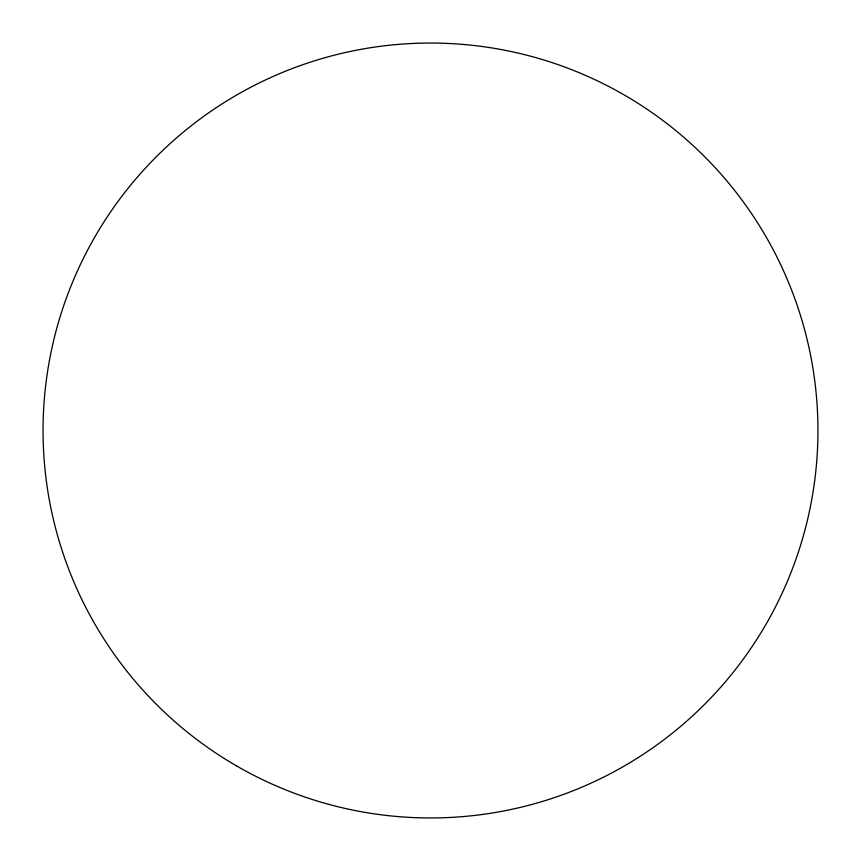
<?xml version="1.0" encoding="UTF-8"?>
<svg xmlns="http://www.w3.org/2000/svg" width="861" height="861" viewBox="0 0 861 861"><rect width="100%" height="100%" fill="white"/><g stroke="black" fill="none" stroke-linecap="round" stroke-linejoin="round"><path stroke-width="1.29" d="M236.775 766.042A387.45 387.45 0 0 0 817.95 430.5A387.45 387.45 0 0 0 236.775 94.958A387.45 387.45 0 0 0 236.775 766.042"/></g></svg>
